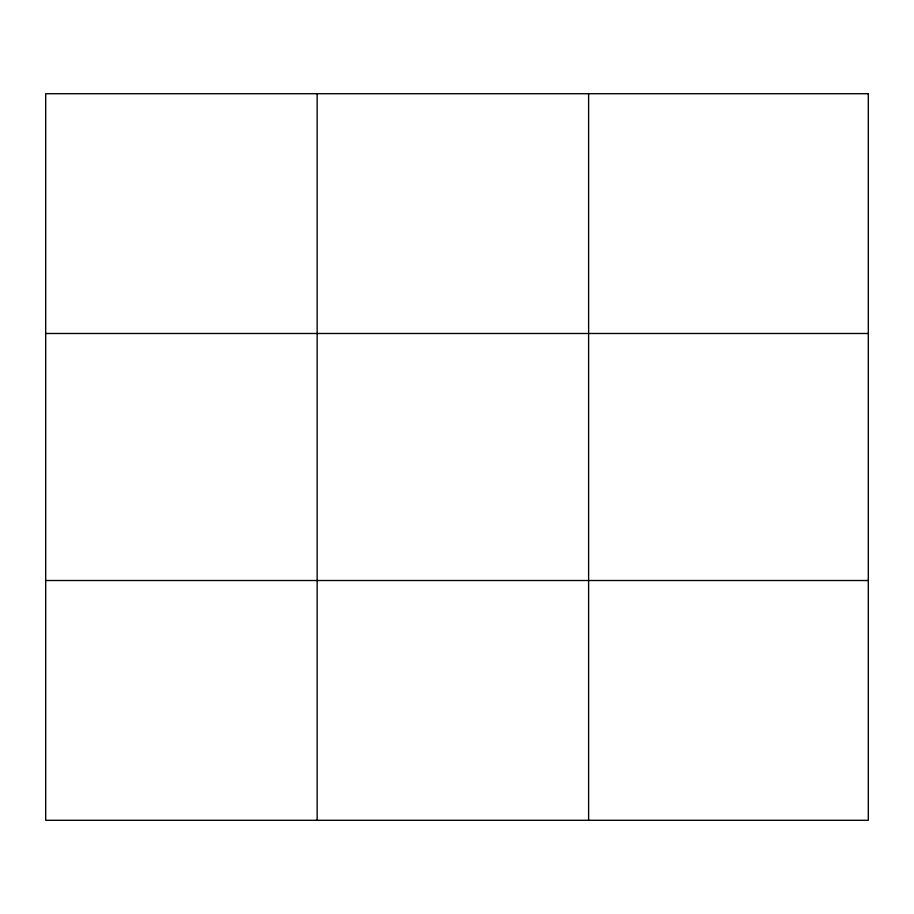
<?xml version="1.0" encoding="UTF-8"?>
<svg xmlns="http://www.w3.org/2000/svg" width="914" height="914" viewBox="0 0 914 914"><rect width="100%" height="100%" fill="white"/><g stroke="black" fill="none" stroke-linecap="round" stroke-linejoin="round"><path stroke-width="1.37" d="M317.158 820.292L317.158 93.708M588.616 820.292L588.616 93.708M45.7 333.484L868.3 333.484M45.7 580.516L868.3 580.516M868.3 93.708L868.3 820.292L45.7 820.292L45.7 93.708L868.3 93.708"/></g></svg>
